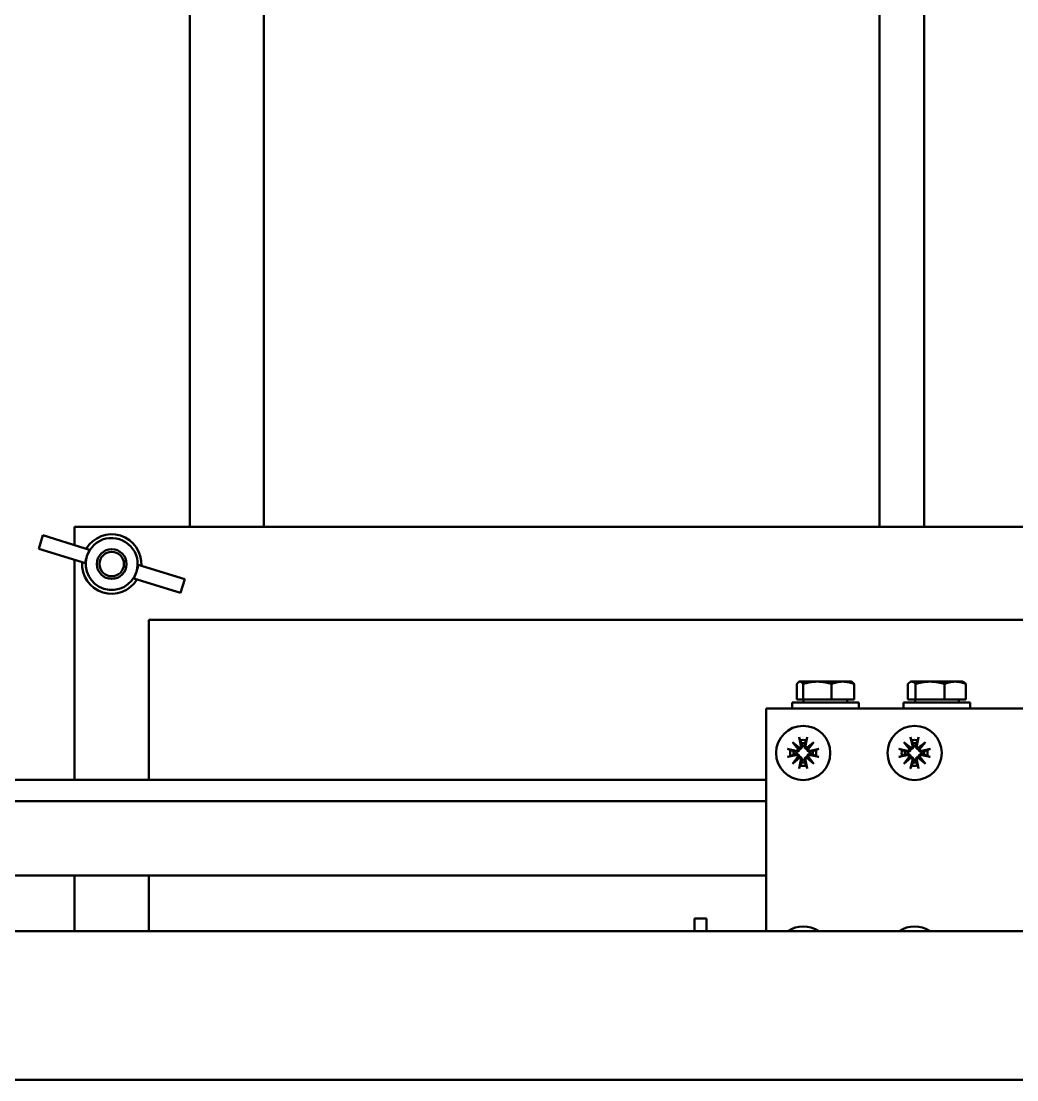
# Model space of a CAD drawing. Header units: millimetres. Extents: x -1328 to 2520, y -765 to 1782.
# Drawn here: x 491 to 625, y 607.6 to 750.1 of the extents above; entities that cross this region are included whole.
import ezdxf

# ---------------------------------------------------------------- set-up
doc = ezdxf.new("R2010")
doc.units = ezdxf.units.MM
doc.header["$LTSCALE"] = 6
doc.layers.add('Reference (ISO)', color=7, linetype='Continuous', lineweight=35)
doc.layers.add('Visible (ISO)', color=7, linetype='Continuous', lineweight=50)

msp = doc.modelspace()

# ---------------------------------------------------------------- linework, layer by layer
at = {"layer": 'Reference (ISO)'}
msp.add_line((421.18, 627.64), (841.18, 627.64), dxfattribs=at)
at = {"layer": 'Visible (ISO)'}
for p, q in [((606.56, 682.07), (606.56, 798.92)), ((612.56, 796.23), (612.56, 682.07)), ((513.68, 682.07), (513.68, 765.83)), ((523.68, 682.07), (523.68, 765.83)), ((498.18, 682.07), (498.18, 679.61)), ((728.18, 682.07), (498.18, 682.07)), ((493.91, 680.94), (493.35, 679.12)), ((493.91, 680.94), (499.61, 679.17)), ((499.05, 677.36), (493.35, 679.12)), ((500.2, 678.99), (499.61, 679.17)), ((498.18, 677.62), (498.18, 648.04)), ((499.05, 677.36), (499.63, 677.17)), ((506.73, 676.96), (507.32, 676.77)), ((513.01, 675.01), (507.32, 676.77)), ((506.76, 674.96), (506.17, 675.14)), ((506.76, 674.96), (512.45, 673.19)), ((512.45, 673.19), (513.01, 675.01)), ((508.18, 669.57), (508.18, 648.04)), ((718.18, 669.57), (508.18, 669.57)), ((595.78, 661.24), (595.71, 661.2)), ((595.85, 661.24), (595.78, 661.24)), ((598.18, 661.24), (595.85, 661.24)), ((601.61, 661.24), (598.18, 661.24)), ((602.78, 661.24), (601.61, 661.24)), ((602.78, 661.24), (602.85, 661.2)), ((610.78, 661.24), (610.66, 661.17)), ((610.9, 661.24), (610.78, 661.24)), ((613.36, 661.24), (610.9, 661.24)), ((616.74, 661.24), (613.36, 661.24)), ((617.78, 661.24), (616.74, 661.24)), ((617.78, 661.24), (617.9, 661.17)), ((595.44, 658.84), (595.44, 660.93)), ((596.26, 658.84), (596.26, 660.93)), ((600.1, 658.84), (600.1, 660.93)), ((603.12, 658.84), (603.12, 660.93)), ((610.38, 658.84), (610.38, 660.93)), ((611.41, 658.84), (611.41, 660.93)), ((615.31, 658.84), (615.31, 660.93)), ((618.18, 658.84), (618.18, 660.93)), ((603.78, 658.44), (594.78, 658.44)), ((594.78, 658.44), (594.78, 657.64)), ((596.26, 658.84), (595.44, 658.84)), ((600.1, 658.84), (596.26, 658.84)), ((596.34, 658.84), (596.34, 658.44)), ((603.12, 658.84), (600.1, 658.84)), ((602.22, 658.84), (602.22, 658.44)), ((603.78, 658.44), (603.78, 657.64)), ((618.78, 658.44), (609.78, 658.44)), ((609.78, 658.44), (609.78, 657.64)), ((611.41, 658.84), (610.38, 658.84)), ((611.34, 658.84), (611.34, 658.44)), ((615.31, 658.84), (611.41, 658.84)), ((618.18, 658.84), (615.31, 658.84)), ((617.22, 658.84), (617.22, 658.44)), ((618.78, 658.44), (618.78, 657.64)), ((591.28, 657.64), (657.28, 657.64)), ((591.28, 627.64), (591.28, 657.64)), ((594.83, 653.09), (595.78, 652.31)), ((594.83, 653.09), (595.6, 652.32)), ((595.61, 652.14), (594.83, 653.09)), ((595.74, 653.75), (595.98, 652.62)), ((596.82, 653.75), (596.58, 652.62)), ((596.78, 652.31), (597.73, 653.09)), ((597.73, 653.09), (596.95, 652.14)), ((597.73, 653.09), (596.96, 652.32)), ((609.83, 653.09), (610.78, 652.31)), ((609.83, 653.09), (610.6, 652.32)), ((610.61, 652.14), (609.83, 653.09)), ((610.74, 653.75), (610.98, 652.62)), ((611.82, 653.75), (611.58, 652.62)), ((611.78, 652.31), (612.73, 653.09)), ((612.73, 653.09), (611.95, 652.14)), ((612.73, 653.09), (611.96, 652.32)), ((594.17, 652.18), (595.3, 651.94)), ((594.17, 651.1), (595.3, 651.34)), ((595.6, 652.32), (595.77, 652.15)), ((596.96, 652.32), (596.79, 652.15)), ((598.39, 652.18), (597.26, 651.94)), ((598.39, 651.1), (597.26, 651.34)), ((609.17, 652.18), (610.3, 651.94)), ((609.17, 651.1), (610.3, 651.34)), ((610.6, 652.32), (610.77, 652.15)), ((611.96, 652.32), (611.79, 652.15)), ((613.39, 652.18), (612.26, 651.94)), ((613.39, 651.1), (612.26, 651.34)), ((594.83, 650.19), (595.61, 651.14)), ((595.78, 650.97), (594.83, 650.19)), ((594.83, 650.19), (595.6, 650.96)), ((595.6, 650.96), (595.77, 651.13)), ((595.74, 649.53), (595.98, 650.66)), ((596.82, 649.53), (596.58, 650.66)), ((597.73, 650.19), (596.78, 650.97)), ((596.96, 650.96), (596.79, 651.13)), ((596.95, 651.14), (597.73, 650.19)), ((597.73, 650.19), (596.96, 650.96)), ((609.83, 650.19), (610.61, 651.14)), ((610.78, 650.97), (609.83, 650.19)), ((609.83, 650.19), (610.6, 650.96)), ((610.6, 650.96), (610.77, 651.13)), ((610.74, 649.53), (610.98, 650.66)), ((611.82, 649.53), (611.58, 650.66)), ((612.73, 650.19), (611.78, 650.97)), ((611.96, 650.96), (611.79, 651.13)), ((611.95, 651.14), (612.73, 650.19)), ((612.73, 650.19), (611.96, 650.96)), ((453.68, 648.04), (591.28, 648.04)), ((456.18, 645.14), (591.28, 645.14)), ((456.18, 635.14), (591.28, 635.14)), ((498.18, 635.14), (498.18, 627.64)), ((508.18, 635.14), (508.18, 627.64)), ((581.63, 627.64), (581.63, 629.34)), ((581.63, 629.34), (583.28, 629.34)), ((583.28, 627.64), (583.28, 629.34)), ((421.18, 627.64), (841.18, 627.64)), ((841.18, 607.64), (421.18, 607.64))]:
    msp.add_line(p, q, dxfattribs=at)
for centre, radius in [((503.18, 677.07), 2), ((503.18, 677.07), 1.65), ((596.28, 651.64), 3.65), ((611.28, 651.64), 3.65)]:
    msp.add_circle(centre, radius, dxfattribs=at)
for centre, radius, start, end in [((503.18, 677.07), 4, 356.4833, 149.0052), ((503.18, 677.07), 3.5, 342.7442, 162.7442), ((503.18, 677.07), 4, 176.4833, 329.0052), ((503.18, 677.07), 3.5, 162.7442, 342.7442), ((596.28, 651.64), 1.75, 76.2916, 103.7084), ((596.28, 651.64), 1.3, 79.7707, 100.2293), ((611.28, 651.64), 1.75, 76.2916, 103.7084), ((611.28, 651.64), 1.3, 79.7707, 100.2293), ((596.28, 651.64), 1.75, 166.2916, 193.7084), ((596.28, 651.64), 1.3, 169.7707, 190.2293), ((595.35, 652.2), 0.26, 258.0665, 347.8988), ((595.35, 651.08), 0.26, 12.1012, 101.9335), ((595.72, 652.57), 0.26, 282.1012, 11.9335), ((596.84, 652.57), 0.26, 168.0665, 257.8988), ((597.21, 652.2), 0.26, 192.1012, 281.9335), ((597.21, 651.08), 0.26, 78.0665, 167.8988), ((596.28, 651.64), 1.3, 349.7707, 10.2293), ((596.28, 651.64), 1.75, 346.2916, 13.7084), ((611.28, 651.64), 1.75, 166.2916, 193.7084), ((611.28, 651.64), 1.3, 169.7707, 190.2293), ((610.35, 652.2), 0.26, 258.0665, 347.8988), ((610.35, 651.08), 0.26, 12.1012, 101.9335), ((610.72, 652.57), 0.26, 282.1012, 11.9335), ((611.84, 652.57), 0.26, 168.0665, 257.8988), ((612.21, 652.2), 0.26, 192.1012, 281.9335), ((612.21, 651.08), 0.26, 78.0665, 167.8988), ((611.28, 651.64), 1.3, 349.7707, 10.2293), ((611.28, 651.64), 1.75, 346.2916, 13.7084), ((595.72, 650.71), 0.26, 348.0665, 77.8988), ((596.28, 651.64), 1.75, 256.2916, 283.7084), ((596.28, 651.64), 1.3, 259.7707, 280.2293), ((596.84, 650.71), 0.26, 102.1012, 191.9335), ((610.72, 650.71), 0.26, 348.0665, 77.8988), ((611.28, 651.64), 1.75, 256.2916, 283.7084), ((611.28, 651.64), 1.3, 259.7707, 280.2293), ((611.84, 650.71), 0.26, 102.1012, 191.9335), ((596.28, 624.64), 3.65, 55.2772, 124.7228), ((611.28, 624.64), 3.65, 55.2772, 124.7228)]:
    msp.add_arc(centre, radius, start, end, dxfattribs=at)
for centre, major_axis, ratio, start_param, end_param in [((510.35, 674.84), (10.51, -3.27), 0.731283, 3.023313, 3.141593), ((510.35, 674.84), (10.51, -3.27), 0.731283, 3.141593, 3.259872), ((496.01, 679.29), (10.51, -3.27), 0.731283, 0, 0.118279), ((496.01, 679.29), (10.51, -3.27), 0.731283, 6.164906, 6.283185), ((595.7, 652.54), (0.153, 0.186), 0.988452, 3.427323, 4.166138), ((595.38, 652.22), (0.186, 0.153), 0.988452, 5.25864, 5.997455), ((596.86, 652.54), (0.153, -0.186), 0.988452, 5.25864, 5.997455), ((597.18, 652.22), (0.186, -0.153), 0.988452, 3.427323, 4.166138), ((610.7, 652.54), (0.153, 0.186), 0.988452, 3.427323, 4.166138), ((610.38, 652.22), (0.186, 0.153), 0.988452, 5.25864, 5.997455), ((611.86, 652.54), (0.153, -0.186), 0.988452, 5.25864, 5.997455), ((612.18, 652.22), (0.186, -0.153), 0.988452, 3.427323, 4.166138), ((595.38, 651.06), (-0.186, 0.153), 0.988452, 3.427323, 4.166138), ((595.7, 650.74), (-0.153, 0.186), 0.988452, 5.25864, 5.997455), ((596.86, 650.74), (-0.153, -0.186), 0.988452, 3.427323, 4.166138), ((597.18, 651.06), (-0.186, -0.153), 0.988452, 5.25864, 5.997455), ((610.38, 651.06), (-0.186, 0.153), 0.988452, 3.427323, 4.166138), ((610.7, 650.74), (-0.153, 0.186), 0.988452, 5.25864, 5.997455), ((611.86, 650.74), (-0.153, -0.186), 0.988452, 3.427323, 4.166138), ((612.18, 651.06), (-0.186, -0.153), 0.988452, 5.25864, 5.997455)]:
    msp.add_ellipse(centre, major_axis=major_axis, ratio=ratio, start_param=start_param, end_param=end_param, dxfattribs=at)
for points, weights in [([(595.85, 661.24), (595.66, 661.24), (595.44, 660.93)], [1, 1.0379548493, 1]), ([(596.26, 660.93), (596.04, 661.24), (595.85, 661.24)], [1, 1.0379548493, 1]), ([(598.18, 661.24), (597.29, 661.24), (596.26, 660.93)], [1, 1.0379548493, 1]), ([(600.1, 660.93), (599.07, 661.24), (598.18, 661.24)], [1, 1.0379548493, 1]), ([(601.61, 661.24), (600.91, 661.24), (600.1, 660.93)], [1, 1.0379548493, 1]), ([(603.12, 660.93), (602.31, 661.24), (601.61, 661.24)], [1, 1.0379548493, 1]), ([(610.9, 661.24), (610.66, 661.24), (610.38, 660.93)], [1, 1.0379548493, 1]), ([(611.41, 660.93), (611.13, 661.24), (610.9, 661.24)], [1, 1.0379548493, 1]), ([(613.36, 661.24), (612.46, 661.24), (611.41, 660.93)], [1, 1.0379548493, 1]), ([(615.31, 660.93), (614.26, 661.24), (613.36, 661.24)], [1, 1.0379548493, 1]), ([(616.74, 661.24), (616.08, 661.24), (615.31, 660.93)], [1, 1.0379548493, 1]), ([(618.18, 660.93), (617.41, 661.24), (616.74, 661.24)], [1, 1.0379548493, 1]), ([(602.85, 661.2), (602.98, 661.13), (603.12, 660.93)], [1.01774751224, 1.02380863258, 1]), ([(617.9, 661.17), (618.03, 661.1), (618.18, 660.93)], [1.01892619809, 1.01996340037, 1]), ([(595.79, 653.57), (595.82, 653.49), (595.85, 653.41)], [1.00292654222, 1.00721437006, 1.00963225371]), ([(595.88, 653.34), (595.98, 653.1), (596.05, 652.92)], [1.0115344029, 1.01671079441, 1]), ([(596.05, 652.92), (596.09, 652.77), (596.12, 652.65)], [1, 1.12336464918, 1.24422028802]), ([(596.44, 652.65), (596.47, 652.77), (596.51, 652.92)], [1.24422028802, 1.12336464918, 1]), ([(596.51, 652.92), (596.58, 653.1), (596.68, 653.34)], [1, 1.01671079441, 1.0115344029]), ([(596.71, 653.41), (596.74, 653.49), (596.77, 653.57)], [1.00963225371, 1.00721437006, 1.00292654222]), ([(610.79, 653.57), (610.82, 653.49), (610.85, 653.41)], [1.00292654222, 1.00721437006, 1.00963225371]), ([(610.88, 653.34), (610.98, 653.1), (611.05, 652.92)], [1.0115344029, 1.01671079441, 1]), ([(611.05, 652.92), (611.09, 652.77), (611.12, 652.65)], [1, 1.12336464918, 1.24422028802]), ([(611.44, 652.65), (611.47, 652.77), (611.51, 652.92)], [1.24422028802, 1.12336464918, 1]), ([(611.51, 652.92), (611.58, 653.1), (611.68, 653.34)], [1, 1.01671079441, 1.0115344029]), ([(611.71, 653.41), (611.74, 653.49), (611.77, 653.57)], [1.00963225371, 1.00721437006, 1.00292654222]), ([(594.51, 652.07), (594.43, 652.1), (594.35, 652.13)], [1.00963225371, 1.00721437006, 1.00292654222]), ([(595, 651.87), (594.82, 651.94), (594.58, 652.04)], [1, 1.01671079445, 1.01153440287]), ([(594.58, 651.24), (594.82, 651.34), (595, 651.41)], [1.01153440286, 1.01671079448, 1]), ([(595.27, 651.8), (595.15, 651.83), (595, 651.87)], [1.24422028802, 1.12336464918, 1]), ([(595, 651.41), (595.15, 651.45), (595.27, 651.48)], [1, 1.12336464918, 1.24422028802]), ([(597.56, 651.87), (597.41, 651.83), (597.29, 651.8)], [1, 1.12336464918, 1.24422028802]), ([(597.29, 651.48), (597.41, 651.45), (597.56, 651.41)], [1.24422028802, 1.12336464918, 1]), ([(597.98, 652.04), (597.74, 651.94), (597.56, 651.87)], [1.01153440287, 1.01671079445, 1]), ([(597.56, 651.41), (597.74, 651.34), (597.98, 651.24)], [1, 1.01671079448, 1.01153440286]), ([(598.21, 652.13), (598.13, 652.1), (598.05, 652.07)], [1.00292654222, 1.00721437006, 1.00963225371]), ([(609.51, 652.07), (609.43, 652.1), (609.35, 652.13)], [1.00963225371, 1.00721437006, 1.00292654222]), ([(610, 651.87), (609.82, 651.94), (609.58, 652.04)], [1, 1.01671079445, 1.01153440287]), ([(609.58, 651.24), (609.82, 651.34), (610, 651.41)], [1.01153440286, 1.01671079448, 1]), ([(610.27, 651.8), (610.15, 651.83), (610, 651.87)], [1.24422028802, 1.12336464918, 1]), ([(610, 651.41), (610.15, 651.45), (610.27, 651.48)], [1, 1.12336464918, 1.24422028802]), ([(612.56, 651.87), (612.41, 651.83), (612.29, 651.8)], [1, 1.12336464918, 1.24422028802]), ([(612.29, 651.48), (612.41, 651.45), (612.56, 651.41)], [1.24422028802, 1.12336464918, 1]), ([(612.98, 652.04), (612.74, 651.94), (612.56, 651.87)], [1.01153440287, 1.01671079445, 1]), ([(612.56, 651.41), (612.74, 651.34), (612.98, 651.24)], [1, 1.01671079448, 1.01153440286]), ([(613.21, 652.13), (613.13, 652.1), (613.05, 652.07)], [1.00292654222, 1.00721437006, 1.00963225371]), ([(594.35, 651.15), (594.43, 651.18), (594.51, 651.21)], [1.00292654222, 1.00721437006, 1.00963225371]), ([(595.85, 649.87), (595.82, 649.79), (595.79, 649.71)], [1.00963225372, 1.00721437006, 1.00292654222]), ([(596.05, 650.36), (595.98, 650.18), (595.88, 649.94)], [1, 1.01671079453, 1.01153440283]), ([(596.12, 650.63), (596.09, 650.51), (596.05, 650.36)], [1.24422028802, 1.12336464918, 1]), ([(596.51, 650.36), (596.47, 650.51), (596.44, 650.63)], [1, 1.12336464918, 1.24422028802]), ([(596.68, 649.94), (596.58, 650.18), (596.51, 650.36)], [1.01153440283, 1.01671079453, 1]), ([(596.77, 649.71), (596.74, 649.79), (596.71, 649.87)], [1.00292654222, 1.00721437006, 1.00963225371]), ([(598.05, 651.21), (598.13, 651.18), (598.21, 651.15)], [1.00963225371, 1.00721437006, 1.00292654222]), ([(609.35, 651.15), (609.43, 651.18), (609.51, 651.21)], [1.00292654222, 1.00721437006, 1.00963225371]), ([(610.85, 649.87), (610.82, 649.79), (610.79, 649.71)], [1.00963225372, 1.00721437006, 1.00292654222]), ([(611.05, 650.36), (610.98, 650.18), (610.88, 649.94)], [1, 1.01671079453, 1.01153440283]), ([(611.12, 650.63), (611.09, 650.51), (611.05, 650.36)], [1.24422028802, 1.12336464918, 1]), ([(611.51, 650.36), (611.47, 650.51), (611.44, 650.63)], [1, 1.12336464918, 1.24422028802]), ([(611.68, 649.94), (611.58, 650.18), (611.51, 650.36)], [1.01153440283, 1.01671079453, 1]), ([(611.77, 649.71), (611.74, 649.79), (611.71, 649.87)], [1.00292654222, 1.00721437006, 1.00963225371]), ([(613.05, 651.21), (613.13, 651.18), (613.21, 651.15)], [1.00963225371, 1.00721437006, 1.00292654222])]:
    msp.add_rational_spline(points, weights, degree=2, dxfattribs=at)
for points, knots in [([(595.79, 653.57), (595.78, 653.58), (595.78, 653.59), (595.77, 653.63), (595.76, 653.65), (595.75, 653.7), (595.74, 653.72), (595.74, 653.75)], [0.07019749, 0.07019749, 0.07019749, 0.07019749, 0.07644591, 0.07644591, 0.08406722, 0.08406722, 0.09169213, 0.09169213, 0.09169213, 0.09169213]), ([(596.82, 653.75), (596.82, 653.72), (596.81, 653.7), (596.8, 653.65), (596.79, 653.63), (596.78, 653.59), (596.78, 653.58), (596.77, 653.57)], [0.03061008, 0.03061008, 0.03061008, 0.03061008, 0.03823499, 0.03823499, 0.0458563, 0.0458563, 0.05210472, 0.05210472, 0.05210472, 0.05210472]), ([(610.79, 653.57), (610.78, 653.58), (610.78, 653.59), (610.77, 653.63), (610.76, 653.65), (610.75, 653.7), (610.74, 653.72), (610.74, 653.75)], [0.07019749, 0.07019749, 0.07019749, 0.07019749, 0.07644591, 0.07644591, 0.08406722, 0.08406722, 0.09169213, 0.09169213, 0.09169213, 0.09169213]), ([(611.82, 653.75), (611.82, 653.72), (611.81, 653.7), (611.8, 653.65), (611.79, 653.63), (611.78, 653.59), (611.78, 653.58), (611.77, 653.57)], [0.03061008, 0.03061008, 0.03061008, 0.03061008, 0.03823499, 0.03823499, 0.0458563, 0.0458563, 0.05210472, 0.05210472, 0.05210472, 0.05210472]), ([(594.17, 652.18), (594.2, 652.18), (594.23, 652.17), (594.27, 652.16), (594.3, 652.15), (594.33, 652.14), (594.34, 652.14), (594.35, 652.13)], [0.03061008, 0.03061008, 0.03061008, 0.03061008, 0.03823499, 0.03823499, 0.0458563, 0.0458563, 0.05210472, 0.05210472, 0.05210472, 0.05210472]), ([(595.77, 652.15), (595.77, 652.13), (595.77, 652.11), (595.75, 652.05), (595.74, 652.01), (595.7, 651.95), (595.67, 651.92), (595.61, 651.86), (595.58, 651.84), (595.51, 651.81), (595.47, 651.8), (595.39, 651.79), (595.35, 651.79), (595.31, 651.79), (595.3, 651.8), (595.28, 651.8), (595.27, 651.8)], [-0.06590291, -0.06590291, -0.06590291, -0.06590291, -0.0596617, -0.0596617, -0.04848472, -0.04848472, -0.03730774, -0.03730774, -0.02613076, -0.02613076, -0.01306538, -0.01306538, 0, 0, 0, 0.00449293, 0.00449293, 0.00449293, 0.00449293]), ([(595.27, 651.48), (595.28, 651.48), (595.3, 651.49), (595.35, 651.49), (595.39, 651.49), (595.47, 651.48), (595.51, 651.47), (595.58, 651.44), (595.61, 651.42), (595.67, 651.36), (595.7, 651.33), (595.74, 651.27), (595.75, 651.23), (595.77, 651.17), (595.77, 651.15), (595.77, 651.13)], [0.15793693, 0.15793693, 0.15793693, 0.15793693, 0.16242986, 0.16242986, 0.17549524, 0.17549524, 0.18856062, 0.18856062, 0.1997376, 0.1997376, 0.21091458, 0.21091458, 0.22209156, 0.22209156, 0.22833277, 0.22833277, 0.22833277, 0.22833277]), ([(596.12, 652.65), (596.12, 652.64), (596.13, 652.62), (596.13, 652.57), (596.13, 652.53), (596.12, 652.45), (596.11, 652.41), (596.08, 652.34), (596.06, 652.31), (596, 652.25), (595.97, 652.22), (595.91, 652.18), (595.87, 652.17), (595.81, 652.15), (595.79, 652.15), (595.77, 652.15)], [0.15793693, 0.15793693, 0.15793693, 0.15793693, 0.16242986, 0.16242986, 0.17549524, 0.17549524, 0.18856062, 0.18856062, 0.1997376, 0.1997376, 0.21091458, 0.21091458, 0.22209156, 0.22209156, 0.22833277, 0.22833277, 0.22833277, 0.22833277]), ([(596.79, 652.15), (596.77, 652.15), (596.75, 652.15), (596.69, 652.17), (596.65, 652.18), (596.59, 652.22), (596.56, 652.25), (596.5, 652.31), (596.48, 652.34), (596.45, 652.41), (596.44, 652.45), (596.43, 652.53), (596.43, 652.57), (596.43, 652.61), (596.43, 652.62), (596.44, 652.64), (596.44, 652.65)], [-0.06590291, -0.06590291, -0.06590291, -0.06590291, -0.0596617, -0.0596617, -0.04848472, -0.04848472, -0.03730774, -0.03730774, -0.02613076, -0.02613076, -0.01306538, -0.01306538, 0, 0, 0, 0.00449293, 0.00449293, 0.00449293, 0.00449293]), ([(597.29, 651.8), (597.28, 651.8), (597.26, 651.8), (597.21, 651.79), (597.17, 651.79), (597.09, 651.8), (597.05, 651.81), (596.98, 651.84), (596.95, 651.86), (596.89, 651.92), (596.86, 651.95), (596.82, 652.01), (596.81, 652.05), (596.79, 652.11), (596.79, 652.13), (596.79, 652.15)], [0.15793693, 0.15793693, 0.15793693, 0.15793693, 0.16242986, 0.16242986, 0.17549524, 0.17549524, 0.18856062, 0.18856062, 0.1997376, 0.1997376, 0.21091458, 0.21091458, 0.22209156, 0.22209156, 0.22833277, 0.22833277, 0.22833277, 0.22833277]), ([(596.79, 651.13), (596.79, 651.15), (596.79, 651.17), (596.81, 651.23), (596.82, 651.27), (596.86, 651.33), (596.89, 651.36), (596.95, 651.42), (596.98, 651.44), (597.05, 651.47), (597.09, 651.48), (597.17, 651.49), (597.21, 651.49), (597.25, 651.49), (597.26, 651.49), (597.28, 651.48), (597.29, 651.48)], [-0.06590291, -0.06590291, -0.06590291, -0.06590291, -0.0596617, -0.0596617, -0.04848472, -0.04848472, -0.03730774, -0.03730774, -0.02613076, -0.02613076, -0.01306538, -0.01306538, 0, 0, 0, 0.00449293, 0.00449293, 0.00449293, 0.00449293]), ([(598.21, 652.13), (598.22, 652.14), (598.23, 652.14), (598.27, 652.15), (598.29, 652.16), (598.34, 652.17), (598.36, 652.18), (598.39, 652.18)], [0.07019749, 0.07019749, 0.07019749, 0.07019749, 0.07644591, 0.07644591, 0.08406722, 0.08406722, 0.09169213, 0.09169213, 0.09169213, 0.09169213]), ([(609.17, 652.18), (609.2, 652.18), (609.23, 652.17), (609.27, 652.16), (609.3, 652.15), (609.33, 652.14), (609.34, 652.14), (609.35, 652.13)], [0.03061008, 0.03061008, 0.03061008, 0.03061008, 0.03823499, 0.03823499, 0.0458563, 0.0458563, 0.05210472, 0.05210472, 0.05210472, 0.05210472]), ([(610.77, 652.15), (610.77, 652.13), (610.77, 652.11), (610.75, 652.05), (610.74, 652.01), (610.7, 651.95), (610.67, 651.92), (610.61, 651.86), (610.58, 651.84), (610.51, 651.81), (610.47, 651.8), (610.39, 651.79), (610.35, 651.79), (610.31, 651.79), (610.3, 651.8), (610.28, 651.8), (610.27, 651.8)], [-0.06590291, -0.06590291, -0.06590291, -0.06590291, -0.0596617, -0.0596617, -0.04848472, -0.04848472, -0.03730774, -0.03730774, -0.02613076, -0.02613076, -0.01306538, -0.01306538, 0, 0, 0, 0.00449293, 0.00449293, 0.00449293, 0.00449293]), ([(610.27, 651.48), (610.28, 651.48), (610.3, 651.49), (610.35, 651.49), (610.39, 651.49), (610.47, 651.48), (610.51, 651.47), (610.58, 651.44), (610.61, 651.42), (610.67, 651.36), (610.7, 651.33), (610.74, 651.27), (610.75, 651.23), (610.77, 651.17), (610.77, 651.15), (610.77, 651.13)], [0.15793693, 0.15793693, 0.15793693, 0.15793693, 0.16242986, 0.16242986, 0.17549524, 0.17549524, 0.18856062, 0.18856062, 0.1997376, 0.1997376, 0.21091458, 0.21091458, 0.22209156, 0.22209156, 0.22833277, 0.22833277, 0.22833277, 0.22833277]), ([(611.12, 652.65), (611.12, 652.64), (611.13, 652.62), (611.13, 652.57), (611.13, 652.53), (611.12, 652.45), (611.11, 652.41), (611.08, 652.34), (611.06, 652.31), (611, 652.25), (610.97, 652.22), (610.91, 652.18), (610.87, 652.17), (610.81, 652.15), (610.79, 652.15), (610.77, 652.15)], [0.15793693, 0.15793693, 0.15793693, 0.15793693, 0.16242986, 0.16242986, 0.17549524, 0.17549524, 0.18856062, 0.18856062, 0.1997376, 0.1997376, 0.21091458, 0.21091458, 0.22209156, 0.22209156, 0.22833277, 0.22833277, 0.22833277, 0.22833277]), ([(611.79, 652.15), (611.77, 652.15), (611.75, 652.15), (611.69, 652.17), (611.65, 652.18), (611.59, 652.22), (611.56, 652.25), (611.5, 652.31), (611.48, 652.34), (611.45, 652.41), (611.44, 652.45), (611.43, 652.53), (611.43, 652.57), (611.43, 652.61), (611.43, 652.62), (611.44, 652.64), (611.44, 652.65)], [-0.06590291, -0.06590291, -0.06590291, -0.06590291, -0.0596617, -0.0596617, -0.04848472, -0.04848472, -0.03730774, -0.03730774, -0.02613076, -0.02613076, -0.01306538, -0.01306538, 0, 0, 0, 0.00449293, 0.00449293, 0.00449293, 0.00449293]), ([(612.29, 651.8), (612.28, 651.8), (612.26, 651.8), (612.21, 651.79), (612.17, 651.79), (612.09, 651.8), (612.05, 651.81), (611.98, 651.84), (611.95, 651.86), (611.89, 651.92), (611.86, 651.95), (611.82, 652.01), (611.81, 652.05), (611.79, 652.11), (611.79, 652.13), (611.79, 652.15)], [0.15793693, 0.15793693, 0.15793693, 0.15793693, 0.16242986, 0.16242986, 0.17549524, 0.17549524, 0.18856062, 0.18856062, 0.1997376, 0.1997376, 0.21091458, 0.21091458, 0.22209156, 0.22209156, 0.22833277, 0.22833277, 0.22833277, 0.22833277]), ([(611.79, 651.13), (611.79, 651.15), (611.79, 651.17), (611.81, 651.23), (611.82, 651.27), (611.86, 651.33), (611.89, 651.36), (611.95, 651.42), (611.98, 651.44), (612.05, 651.47), (612.09, 651.48), (612.17, 651.49), (612.21, 651.49), (612.25, 651.49), (612.26, 651.49), (612.28, 651.48), (612.29, 651.48)], [-0.06590291, -0.06590291, -0.06590291, -0.06590291, -0.0596617, -0.0596617, -0.04848472, -0.04848472, -0.03730774, -0.03730774, -0.02613076, -0.02613076, -0.01306538, -0.01306538, 0, 0, 0, 0.00449293, 0.00449293, 0.00449293, 0.00449293]), ([(613.21, 652.13), (613.22, 652.14), (613.23, 652.14), (613.27, 652.15), (613.29, 652.16), (613.34, 652.17), (613.36, 652.18), (613.39, 652.18)], [0.07019749, 0.07019749, 0.07019749, 0.07019749, 0.07644591, 0.07644591, 0.08406722, 0.08406722, 0.09169213, 0.09169213, 0.09169213, 0.09169213]), ([(594.35, 651.15), (594.34, 651.14), (594.33, 651.14), (594.3, 651.13), (594.27, 651.12), (594.23, 651.11), (594.2, 651.1), (594.17, 651.1)], [0.07019749, 0.07019749, 0.07019749, 0.07019749, 0.07644591, 0.07644591, 0.08406722, 0.08406722, 0.09169213, 0.09169213, 0.09169213, 0.09169213]), ([(595.77, 651.13), (595.79, 651.13), (595.81, 651.13), (595.87, 651.11), (595.91, 651.1), (595.97, 651.06), (596, 651.03), (596.06, 650.97), (596.08, 650.94), (596.11, 650.87), (596.12, 650.83), (596.13, 650.75), (596.13, 650.71), (596.13, 650.67), (596.13, 650.66), (596.12, 650.64), (596.12, 650.63)], [-0.06590291, -0.06590291, -0.06590291, -0.06590291, -0.0596617, -0.0596617, -0.04848472, -0.04848472, -0.03730774, -0.03730774, -0.02613076, -0.02613076, -0.01306538, -0.01306538, 0, 0, 0, 0.00449293, 0.00449293, 0.00449293, 0.00449293]), ([(596.44, 650.63), (596.44, 650.64), (596.43, 650.66), (596.43, 650.71), (596.43, 650.75), (596.44, 650.83), (596.45, 650.87), (596.48, 650.94), (596.5, 650.97), (596.56, 651.03), (596.59, 651.06), (596.65, 651.1), (596.69, 651.11), (596.75, 651.13), (596.77, 651.13), (596.79, 651.13)], [0.15793693, 0.15793693, 0.15793693, 0.15793693, 0.16242986, 0.16242986, 0.17549524, 0.17549524, 0.18856062, 0.18856062, 0.1997376, 0.1997376, 0.21091458, 0.21091458, 0.22209156, 0.22209156, 0.22833277, 0.22833277, 0.22833277, 0.22833277]), ([(598.39, 651.1), (598.36, 651.1), (598.34, 651.11), (598.29, 651.12), (598.27, 651.13), (598.23, 651.14), (598.22, 651.14), (598.21, 651.15)], [0.03061008, 0.03061008, 0.03061008, 0.03061008, 0.03823499, 0.03823499, 0.0458563, 0.0458563, 0.05210472, 0.05210472, 0.05210472, 0.05210472]), ([(609.35, 651.15), (609.34, 651.14), (609.33, 651.14), (609.3, 651.13), (609.27, 651.12), (609.23, 651.11), (609.2, 651.1), (609.17, 651.1)], [0.07019749, 0.07019749, 0.07019749, 0.07019749, 0.07644591, 0.07644591, 0.08406722, 0.08406722, 0.09169213, 0.09169213, 0.09169213, 0.09169213]), ([(610.77, 651.13), (610.79, 651.13), (610.81, 651.13), (610.87, 651.11), (610.91, 651.1), (610.97, 651.06), (611, 651.03), (611.06, 650.97), (611.08, 650.94), (611.11, 650.87), (611.12, 650.83), (611.13, 650.75), (611.13, 650.71), (611.13, 650.67), (611.13, 650.66), (611.12, 650.64), (611.12, 650.63)], [-0.06590291, -0.06590291, -0.06590291, -0.06590291, -0.0596617, -0.0596617, -0.04848472, -0.04848472, -0.03730774, -0.03730774, -0.02613076, -0.02613076, -0.01306538, -0.01306538, 0, 0, 0, 0.00449293, 0.00449293, 0.00449293, 0.00449293]), ([(611.44, 650.63), (611.44, 650.64), (611.43, 650.66), (611.43, 650.71), (611.43, 650.75), (611.44, 650.83), (611.45, 650.87), (611.48, 650.94), (611.5, 650.97), (611.56, 651.03), (611.59, 651.06), (611.65, 651.1), (611.69, 651.11), (611.75, 651.13), (611.77, 651.13), (611.79, 651.13)], [0.15793693, 0.15793693, 0.15793693, 0.15793693, 0.16242986, 0.16242986, 0.17549524, 0.17549524, 0.18856062, 0.18856062, 0.1997376, 0.1997376, 0.21091458, 0.21091458, 0.22209156, 0.22209156, 0.22833277, 0.22833277, 0.22833277, 0.22833277]), ([(613.39, 651.1), (613.36, 651.1), (613.34, 651.11), (613.29, 651.12), (613.27, 651.13), (613.23, 651.14), (613.22, 651.14), (613.21, 651.15)], [0.03061008, 0.03061008, 0.03061008, 0.03061008, 0.03823499, 0.03823499, 0.0458563, 0.0458563, 0.05210472, 0.05210472, 0.05210472, 0.05210472]), ([(595.74, 649.53), (595.74, 649.56), (595.75, 649.59), (595.76, 649.63), (595.77, 649.66), (595.78, 649.69), (595.78, 649.7), (595.79, 649.71)], [0.03061008, 0.03061008, 0.03061008, 0.03061008, 0.03823499, 0.03823499, 0.0458563, 0.0458563, 0.05210472, 0.05210472, 0.05210472, 0.05210472]), ([(596.77, 649.71), (596.78, 649.7), (596.78, 649.69), (596.79, 649.66), (596.8, 649.63), (596.81, 649.59), (596.82, 649.56), (596.82, 649.53)], [0.07019749, 0.07019749, 0.07019749, 0.07019749, 0.07644591, 0.07644591, 0.08406722, 0.08406722, 0.09169213, 0.09169213, 0.09169213, 0.09169213]), ([(610.74, 649.53), (610.74, 649.56), (610.75, 649.59), (610.76, 649.63), (610.77, 649.66), (610.78, 649.69), (610.78, 649.7), (610.79, 649.71)], [0.03061008, 0.03061008, 0.03061008, 0.03061008, 0.03823499, 0.03823499, 0.0458563, 0.0458563, 0.05210472, 0.05210472, 0.05210472, 0.05210472]), ([(611.77, 649.71), (611.78, 649.7), (611.78, 649.69), (611.79, 649.66), (611.8, 649.63), (611.81, 649.59), (611.82, 649.56), (611.82, 649.53)], [0.07019749, 0.07019749, 0.07019749, 0.07019749, 0.07644591, 0.07644591, 0.08406722, 0.08406722, 0.09169213, 0.09169213, 0.09169213, 0.09169213])]:
    msp.add_open_spline(points, degree=3, knots=knots, dxfattribs=at)

doc.saveas('drawing.dxf')
